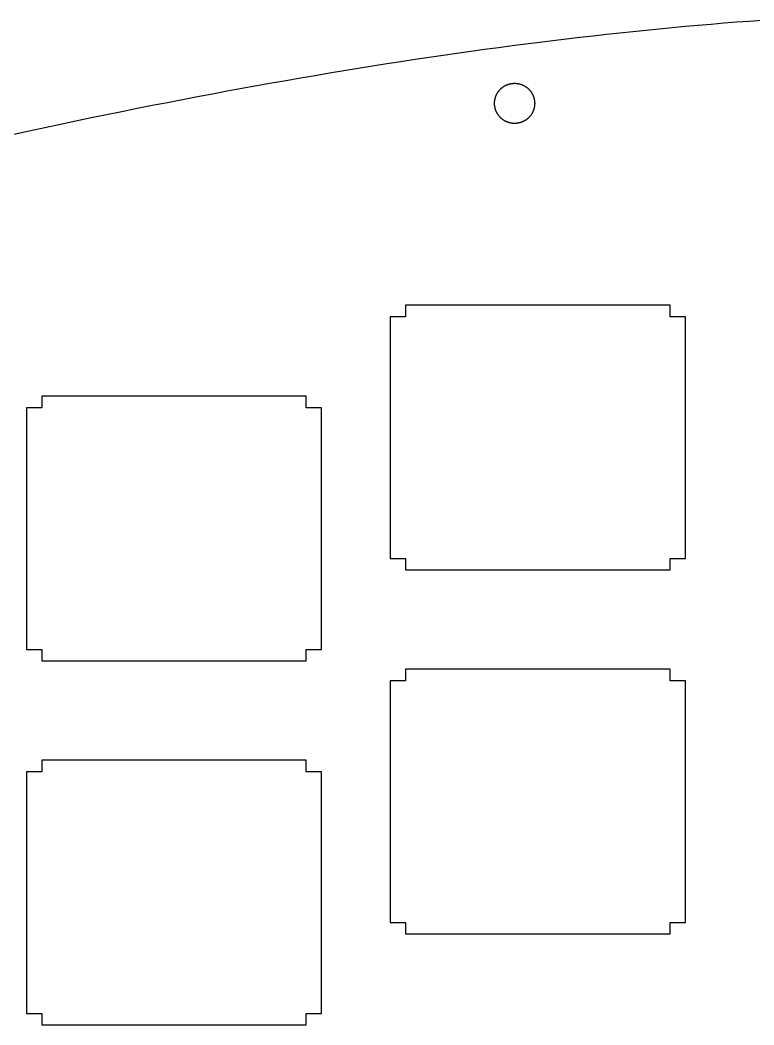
# Model space of a CAD drawing. Header units: millimetres. Extents: x 6 to 315, y 6 to 140.
# Drawn here: x 32.5 to 71, y 86.7 to 139.3 of the extents above; entities that cross this region are included whole.
import ezdxf

# ---------------------------------------------------------------- set-up
doc = ezdxf.new("R2010")
doc.units = ezdxf.units.MM
doc.layers.add('CUT', color=7, linetype='CONTINUOUS', true_color=0x000000)

msp = doc.modelspace()

# ---------------------------------------------------------------- linework, layer by layer
at = {"layer": 'CUT'}
for p, q in [((66.012972, 138.839561), (66.695789, 138.904843)), ((66.695789, 138.904843), (67.376136, 138.967655)), ((67.376136, 138.967655), (68.053307, 139.027997)), ((68.053307, 139.027997), (68.728008, 139.085869)), ((68.728008, 139.085869), (69.399886, 139.141271)), ((69.399886, 139.141271), (70.068588, 139.194202)), ((70.068588, 139.194202), (70.73482, 139.244664)), ((70.73482, 139.244664), (71.398229, 139.292302)), ((61.151738, 138.313421), (61.85467, 138.395995)), ((61.85467, 138.395995), (62.554778, 138.476098)), ((62.554778, 138.476098), (63.252063, 138.553731)), ((63.252063, 138.553731), (63.946525, 138.628893)), ((63.946525, 138.628893), (64.638164, 138.701586)), ((64.638164, 138.701586), (65.326979, 138.771809)), ((65.326979, 138.771809), (66.012972, 138.839561)), ((56.871693, 137.765403), (57.592268, 137.86315)), ((57.592268, 137.86315), (58.31002, 137.958074)), ((58.31002, 137.958074), (59.024949, 138.050528)), ((59.024949, 138.050528), (59.736702, 138.140864)), ((59.736702, 138.140864), (60.445632, 138.228378)), ((60.445632, 138.228378), (61.151738, 138.313421)), ((53.224003, 137.240322), (53.959399, 137.35042)), ((53.959399, 137.35042), (54.691972, 137.458047)), ((54.691972, 137.458047), (55.421721, 137.562852)), ((55.421721, 137.562852), (56.148295, 137.665539)), ((56.148295, 137.665539), (56.871693, 137.765403)), ((49.501503, 136.652782), (50.252073, 136.77523)), ((50.252073, 136.77523), (50.999466, 136.895209)), ((50.999466, 136.895209), (51.744037, 137.012717)), ((51.744037, 137.012717), (52.485432, 137.127755)), ((52.485432, 137.127755), (53.224003, 137.240322)), ((46.468525, 136.137582), (47.231446, 136.26991)), ((47.231446, 136.26991), (47.99119, 136.400122)), ((47.99119, 136.400122), (48.747758, 136.527864)), ((48.747758, 136.527864), (49.501503, 136.652782)), ((43.386145, 135.582153), (44.161415, 135.724715)), ((44.161415, 135.724715), (44.93351, 135.864808)), ((44.93351, 135.864808), (45.702429, 136.00243)), ((45.702429, 136.00243), (46.468525, 136.137582)), ((57.739065, 135.714129), (57.75071, 135.724363)), ((57.75071, 135.724363), (57.762355, 135.734596)), ((57.762355, 135.734596), (57.774352, 135.744477)), ((57.774352, 135.744477), (57.78635, 135.754357)), ((57.78635, 135.754357), (57.798701, 135.763885)), ((57.798701, 135.763885), (57.811052, 135.773413)), ((57.811052, 135.773413), (57.823755, 135.782587)), ((57.823755, 135.782587), (57.836106, 135.791762)), ((57.836106, 135.791762), (57.849162, 135.800584)), ((57.849162, 135.800584), (57.862219, 135.809053)), ((57.862219, 135.809053), (57.875275, 135.817875)), ((57.875275, 135.817875), (57.888332, 135.825991)), ((57.888332, 135.825991), (57.901741, 135.834107)), ((57.901741, 135.834107), (57.91515, 135.842224)), ((57.91515, 135.842224), (57.928913, 135.849987)), ((57.928913, 135.849987), (57.942675, 135.857397)), ((57.942675, 135.857397), (57.956437, 135.864808)), ((57.956437, 135.864808), (57.970199, 135.871865)), ((57.970199, 135.871865), (57.984314, 135.878923)), ((57.984314, 135.878923), (57.998782, 135.885627)), ((57.998782, 135.885627), (58.012897, 135.891979)), ((58.012897, 135.891979), (58.027365, 135.898331)), ((58.027365, 135.898331), (58.041833, 135.904683)), ((58.041833, 135.904683), (58.056654, 135.910329)), ((58.056654, 135.910329), (58.071475, 135.915975)), ((58.071475, 135.915975), (58.086296, 135.921621)), ((58.086296, 135.921621), (58.101469, 135.926914)), ((58.101469, 135.926914), (58.11629, 135.931854)), ((58.11629, 135.931854), (58.131464, 135.936442)), ((58.131464, 135.936442), (58.146991, 135.941029)), ((58.146991, 135.941029), (58.162164, 135.945616)), ((58.162164, 135.945616), (58.177691, 135.949498)), ((58.177691, 135.949498), (58.193217, 135.95338)), ((58.193217, 135.95338), (58.209097, 135.957261)), ((58.209097, 135.957261), (58.224624, 135.960437)), ((58.224624, 135.960437), (58.240503, 135.963613)), ((58.240503, 135.963613), (58.256382, 135.966789)), ((58.256382, 135.966789), (58.272615, 135.969259)), ((58.272615, 135.969259), (58.288494, 135.971729)), ((58.288494, 135.971729), (58.304727, 135.9742)), ((58.304727, 135.9742), (58.320959, 135.975964)), ((58.320959, 135.975964), (58.337191, 135.977728)), ((58.337191, 135.977728), (58.353777, 135.97914)), ((58.353777, 135.97914), (58.370009, 135.980551)), ((58.370009, 135.980551), (58.386594, 135.98161)), ((58.386594, 135.98161), (58.403179, 135.982316)), ((58.403179, 135.982316), (58.420117, 135.982669)), ((58.420117, 135.982669), (58.436703, 135.982669)), ((58.436703, 135.982669), (58.453288, 135.982669)), ((58.453288, 135.982669), (58.470226, 135.982316)), ((58.470226, 135.982316), (58.486811, 135.981963)), ((58.486811, 135.981963), (58.503396, 135.980904)), ((58.503396, 135.980904), (58.519629, 135.979846)), ((58.519629, 135.979846), (58.536214, 135.978434)), ((58.536214, 135.978434), (58.552446, 135.977023)), ((58.552446, 135.977023), (58.568679, 135.975258)), ((58.568679, 135.975258), (58.584911, 135.973141)), ((58.584911, 135.973141), (58.601143, 135.970671)), ((58.601143, 135.970671), (58.617023, 135.968201)), ((58.617023, 135.968201), (58.633255, 135.965378)), ((58.633255, 135.965378), (58.649135, 135.962202)), ((58.649135, 135.962202), (58.664661, 135.959026)), ((58.664661, 135.959026), (58.680541, 135.955497)), ((58.680541, 135.955497), (58.696067, 135.951615)), ((58.696067, 135.951615), (58.711594, 135.947734)), ((58.711594, 135.947734), (58.72712, 135.943499)), ((58.72712, 135.943499), (58.742294, 135.938912)), ((58.742294, 135.938912), (58.757468, 135.934324)), ((58.757468, 135.934324), (58.772642, 135.929384)), ((58.772642, 135.929384), (58.787815, 135.924091)), ((58.787815, 135.924091), (58.802636, 135.918798)), ((58.802636, 135.918798), (58.817457, 135.913152)), ((58.817457, 135.913152), (58.832278, 135.907506)), ((58.832278, 135.907506), (58.846746, 135.901507)), ((58.846746, 135.901507), (58.861214, 135.895155)), ((58.861214, 135.895155), (58.875682, 135.888803)), ((58.875682, 135.888803), (58.89015, 135.882099)), ((58.89015, 135.882099), (58.904265, 135.875394)), ((58.904265, 135.875394), (58.918027, 135.868336)), ((58.918027, 135.868336), (58.932142, 135.860926)), ((58.932142, 135.860926), (58.945904, 135.853516)), ((58.945904, 135.853516), (58.959666, 135.846105)), ((58.959666, 135.846105), (58.973076, 135.838342)), ((58.973076, 135.838342), (58.986485, 135.830226)), ((58.986485, 135.830226), (58.999894, 135.821757)), ((58.999894, 135.821757), (59.012951, 135.81364)), ((59.012951, 135.81364), (59.026007, 135.804819)), ((59.026007, 135.804819), (59.038711, 135.795997)), ((59.038711, 135.795997), (59.051414, 135.787175)), ((59.051414, 135.787175), (59.064118, 135.778)), ((59.064118, 135.778), (59.076469, 135.768472)), ((59.076469, 135.768472), (59.088819, 135.758945)), ((59.088819, 135.758945), (59.10117, 135.749417)), ((59.10117, 135.749417), (59.113168, 135.739536)), ((59.113168, 135.739536), (59.124813, 135.729303)), ((59.124813, 135.729303), (59.136811, 135.719422)), ((59.136811, 135.719422), (59.148103, 135.708836)), ((41.041982, 135.13894), (41.826428, 135.289265)), ((41.826428, 135.289265), (42.608051, 135.436768)), ((42.608051, 135.436768), (43.386145, 135.582153)), ((57.42077, 135.184108), (57.424651, 135.199634)), ((57.424651, 135.199634), (57.428886, 135.215161)), ((57.428886, 135.215161), (57.43312, 135.230688)), ((57.43312, 135.230688), (57.437708, 135.245861)), ((57.437708, 135.245861), (57.442648, 135.261035)), ((57.442648, 135.261035), (57.447588, 135.275856)), ((57.447588, 135.275856), (57.452881, 135.29103)), ((57.452881, 135.29103), (57.458528, 135.30585)), ((57.458528, 135.30585), (57.464174, 135.320671)), ((57.464174, 135.320671), (57.470172, 135.335139)), ((57.470172, 135.335139), (57.476524, 135.349607)), ((57.476524, 135.349607), (57.482876, 135.364075)), ((57.482876, 135.364075), (57.489228, 135.378543)), ((57.489228, 135.378543), (57.496285, 135.392658)), ((57.496285, 135.392658), (57.50299, 135.406773)), ((57.50299, 135.406773), (57.5104, 135.420535)), ((57.5104, 135.420535), (57.517811, 135.434298)), ((57.517811, 135.434298), (57.525221, 135.44806)), ((57.525221, 135.44806), (57.532985, 135.461822)), ((57.532985, 135.461822), (57.541101, 135.475231)), ((57.541101, 135.475231), (57.549217, 135.488288)), ((57.549217, 135.488288), (57.557686, 135.501697)), ((57.557686, 135.501697), (57.566155, 135.514754)), ((57.566155, 135.514754), (57.574977, 135.527457)), ((57.574977, 135.527457), (57.583799, 135.540514)), ((57.583799, 135.540514), (57.592974, 135.552864)), ((57.592974, 135.552864), (57.602501, 135.565568)), ((57.602501, 135.565568), (57.611676, 135.577919)), ((57.611676, 135.577919), (57.621557, 135.589916)), ((57.621557, 135.589916), (57.631437, 135.601914)), ((57.631437, 135.601914), (57.641318, 135.613912)), ((57.641318, 135.613912), (57.651551, 135.625557)), ((57.651551, 135.625557), (57.661785, 135.637202)), ((57.661785, 135.637202), (57.672371, 135.648847)), ((57.672371, 135.648847), (57.682957, 135.660139)), ((57.682957, 135.660139), (57.693896, 135.671078)), ((57.693896, 135.671078), (57.704836, 135.682017)), ((57.704836, 135.682017), (57.716128, 135.692957)), ((57.716128, 135.692957), (57.72742, 135.703543)), ((57.72742, 135.703543), (57.739065, 135.714129)), ((59.148103, 135.708836), (59.159748, 135.69825)), ((59.159748, 135.69825), (59.17104, 135.687663)), ((59.17104, 135.687663), (59.181979, 135.676724)), ((59.181979, 135.676724), (59.192918, 135.665785)), ((59.192918, 135.665785), (59.203857, 135.654493)), ((59.203857, 135.654493), (59.214444, 135.643201)), ((59.214444, 135.643201), (59.224677, 135.631556)), ((59.224677, 135.631556), (59.23491, 135.619911)), ((59.23491, 135.619911), (59.245144, 135.607913)), ((59.245144, 135.607913), (59.255024, 135.595915)), ((59.255024, 135.595915), (59.264905, 135.583918)), ((59.264905, 135.583918), (59.274433, 135.571567)), ((59.274433, 135.571567), (59.283607, 135.559216)), ((59.283607, 135.559216), (59.292782, 135.546513)), ((59.292782, 135.546513), (59.301957, 135.533809)), ((59.301957, 135.533809), (59.310779, 135.521105)), ((59.310779, 135.521105), (59.319601, 135.508049)), ((59.319601, 135.508049), (59.32807, 135.494993)), ((59.32807, 135.494993), (59.336186, 135.481936)), ((59.336186, 135.481936), (59.344302, 135.468527)), ((59.344302, 135.468527), (59.352066, 135.454765)), ((59.352066, 135.454765), (59.359829, 135.441355)), ((59.359829, 135.441355), (59.367239, 135.427593)), ((59.367239, 135.427593), (59.37465, 135.413831)), ((59.37465, 135.413831), (59.381707, 135.399716)), ((59.381707, 135.399716), (59.388765, 135.385601)), ((59.388765, 135.385601), (59.39547, 135.371133)), ((59.39547, 135.371133), (59.401821, 135.357018)), ((59.401821, 135.357018), (59.408173, 135.34255)), ((59.408173, 135.34255), (59.414172, 135.327729)), ((59.414172, 135.327729), (59.420171, 135.313261)), ((59.420171, 135.313261), (59.425464, 135.29844)), ((59.425464, 135.29844), (59.43111, 135.283619)), ((59.43111, 135.283619), (59.436403, 135.268445)), ((59.436403, 135.268445), (59.441344, 135.253272)), ((59.441344, 135.253272), (59.445931, 135.238098)), ((59.445931, 135.238098), (59.450518, 135.222924)), ((59.450518, 135.222924), (59.454753, 135.207398)), ((59.454753, 135.207398), (59.458987, 135.191871)), ((59.458987, 135.191871), (59.462516, 135.176345)), ((37.872194, 134.512936), (38.669378, 134.673142)), ((38.669378, 134.673142), (39.463387, 134.831231)), ((39.463387, 134.831231), (40.254255, 134.986144)), ((40.254255, 134.986144), (41.041982, 135.13894)), ((57.390422, 134.941328), (57.390775, 134.957914)), ((57.390422, 134.92439), (57.390422, 134.941328)), ((57.390775, 134.907805), (57.390422, 134.92439)), ((57.390775, 134.957914), (57.391128, 134.974499)), ((57.391128, 134.89122), (57.390775, 134.907805)), ((57.391128, 134.974499), (57.391834, 134.991084)), ((57.391834, 134.874635), (57.391128, 134.89122)), ((57.391834, 134.991084), (57.392892, 135.007669)), ((57.392892, 134.85805), (57.391834, 134.874635)), ((57.392892, 135.007669), (57.394304, 135.024255)), ((57.394304, 134.841464), (57.392892, 134.85805)), ((57.394304, 135.024255), (57.395715, 135.040487)), ((57.395715, 134.825232), (57.394304, 134.841464)), ((57.395715, 135.040487), (57.39748, 135.056719)), ((57.39748, 134.809), (57.395715, 134.825232)), ((57.39748, 135.056719), (57.399597, 135.072952)), ((57.399597, 134.792767), (57.39748, 134.809)), ((57.399597, 135.072952), (57.402067, 135.089184)), ((57.402067, 134.776535), (57.399597, 134.792767)), ((57.402067, 135.089184), (57.404537, 135.105063)), ((57.404537, 134.760303), (57.402067, 134.776535)), ((57.404537, 135.105063), (57.40736, 135.121296)), ((57.40736, 134.744423), (57.404537, 134.760303)), ((57.40736, 135.121296), (57.410183, 135.137175)), ((57.410183, 134.728544), (57.40736, 134.744423)), ((57.410183, 135.137175), (57.413359, 135.152702)), ((57.413359, 134.712664), (57.410183, 134.728544)), ((57.413359, 135.152702), (57.416888, 135.168581)), ((57.416888, 134.697138), (57.413359, 134.712664)), ((57.416888, 135.168581), (57.42077, 135.184108)), ((57.42077, 134.681258), (57.416888, 134.697138)), ((57.424651, 134.665732), (57.42077, 134.681258)), ((57.428886, 134.650558), (57.424651, 134.665732)), ((59.458987, 134.673495), (59.454753, 134.657968)), ((59.462516, 134.689021), (59.458987, 134.673495)), ((59.462516, 135.176345), (59.466398, 135.160818)), ((59.466398, 134.704901), (59.462516, 134.689021)), ((59.466398, 135.160818), (59.469574, 135.144939)), ((59.469574, 134.72078), (59.466398, 134.704901)), ((59.469574, 135.144939), (59.47275, 135.129059)), ((59.47275, 134.73666), (59.469574, 134.72078)), ((59.47275, 135.129059), (59.475573, 135.11318)), ((59.475573, 134.752539), (59.47275, 134.73666)), ((59.475573, 135.11318), (59.478396, 135.0973)), ((59.478396, 134.768419), (59.475573, 134.752539)), ((59.478396, 135.0973), (59.480513, 135.081068)), ((59.480513, 134.784651), (59.478396, 134.768419)), ((59.480513, 135.081068), (59.482983, 135.064835)), ((59.482983, 134.800883), (59.480513, 134.784651)), ((59.482983, 135.064835), (59.484747, 135.048603)), ((59.484747, 134.817116), (59.482983, 134.800883)), ((59.484747, 135.048603), (59.486512, 135.032371)), ((59.486512, 134.833348), (59.484747, 134.817116)), ((59.486512, 135.032371), (59.487923, 135.015786)), ((59.487923, 134.84958), (59.486512, 134.833348)), ((59.487923, 135.015786), (59.488982, 134.999553)), ((59.488982, 134.866166), (59.487923, 134.84958)), ((59.488982, 134.999553), (59.490041, 134.982968)), ((59.490041, 134.882751), (59.488982, 134.866166)), ((59.490041, 134.982968), (59.490393, 134.966383)), ((59.490393, 134.899336), (59.490041, 134.882751)), ((59.490393, 134.966383), (59.491099, 134.949445)), ((59.491099, 134.915921), (59.490393, 134.899336)), ((59.491099, 134.949445), (59.491099, 134.932859)), ((59.491099, 134.932859), (59.491099, 134.915921)), ((35.461515, 134.016791), (36.268262, 134.18476)), ((36.268262, 134.18476), (37.071834, 134.350259)), ((37.071834, 134.350259), (37.872194, 134.512936)), ((57.43312, 134.635031), (57.428886, 134.650558)), ((57.437708, 134.619858), (57.43312, 134.635031)), ((57.442648, 134.604684), (57.437708, 134.619858)), ((57.447588, 134.58951), (57.442648, 134.604684)), ((57.452881, 134.574689), (57.447588, 134.58951)), ((57.458528, 134.559868), (57.452881, 134.574689)), ((57.464174, 134.545048), (57.458528, 134.559868)), ((57.470172, 134.530227), (57.464174, 134.545048)), ((57.476524, 134.515759), (57.470172, 134.530227)), ((57.482876, 134.501291), (57.476524, 134.515759)), ((57.489228, 134.487176), (57.482876, 134.501291)), ((57.496285, 134.473061), (57.489228, 134.487176)), ((57.50299, 134.458946), (57.496285, 134.473061)), ((57.5104, 134.444831), (57.50299, 134.458946)), ((57.517811, 134.431068), (57.5104, 134.444831)), ((57.525221, 134.417306), (57.517811, 134.431068)), ((57.532985, 134.403897), (57.525221, 134.417306)), ((57.541101, 134.390487), (57.532985, 134.403897)), ((57.549217, 134.377078), (57.541101, 134.390487)), ((57.557686, 134.364022), (57.549217, 134.377078)), ((57.566155, 134.350965), (57.557686, 134.364022)), ((57.574977, 134.337909), (57.566155, 134.350965)), ((57.583799, 134.325205), (57.574977, 134.337909)), ((57.592974, 134.312502), (57.583799, 134.325205)), ((57.602501, 134.300151), (57.592974, 134.312502)), ((57.611676, 134.2878), (57.602501, 134.300151)), ((57.621557, 134.27545), (57.611676, 134.2878)), ((57.631437, 134.263452), (57.621557, 134.27545)), ((57.641318, 134.251454), (57.631437, 134.263452)), ((57.651551, 134.239809), (57.641318, 134.251454)), ((57.661785, 134.228164), (57.651551, 134.239809)), ((57.672371, 134.216872), (57.661785, 134.228164)), ((57.682957, 134.20558), (57.672371, 134.216872)), ((57.693896, 134.194288), (57.682957, 134.20558)), ((57.704836, 134.183349), (57.693896, 134.194288)), ((57.716128, 134.172409), (57.704836, 134.183349)), ((57.72742, 134.161823), (57.716128, 134.172409)), ((57.739065, 134.15159), (57.72742, 134.161823)), ((57.75071, 134.141003), (57.739065, 134.15159)), ((57.762355, 134.131123), (57.75071, 134.141003)), ((59.136811, 134.146297), (59.124813, 134.136063)), ((59.148103, 134.15653), (59.136811, 134.146297)), ((59.159748, 134.167116), (59.148103, 134.15653)), ((59.17104, 134.178055), (59.159748, 134.167116)), ((59.181979, 134.188642), (59.17104, 134.178055)), ((59.192918, 134.199934), (59.181979, 134.188642)), ((59.203857, 134.211226), (59.192918, 134.199934)), ((59.214444, 134.222518), (59.203857, 134.211226)), ((59.224677, 134.23381), (59.214444, 134.222518)), ((59.23491, 134.245808), (59.224677, 134.23381)), ((59.245144, 134.257453), (59.23491, 134.245808)), ((59.255024, 134.269451), (59.245144, 134.257453)), ((59.264905, 134.281448), (59.255024, 134.269451)), ((59.274433, 134.293799), (59.264905, 134.281448)), ((59.283607, 134.30615), (59.274433, 134.293799)), ((59.292782, 134.318853), (59.283607, 134.30615)), ((59.301957, 134.331557), (59.292782, 134.318853)), ((59.310779, 134.344261), (59.301957, 134.331557)), ((59.319601, 134.357317), (59.310779, 134.344261)), ((59.32807, 134.370373), (59.319601, 134.357317)), ((59.336186, 134.383783), (59.32807, 134.370373)), ((59.344302, 134.397192), (59.336186, 134.383783)), ((59.352066, 134.410601), (59.344302, 134.397192)), ((59.359829, 134.424364), (59.352066, 134.410601)), ((59.367239, 134.438126), (59.359829, 134.424364)), ((59.37465, 134.451888), (59.367239, 134.438126)), ((59.381707, 134.466003), (59.37465, 134.451888)), ((59.388765, 134.480118), (59.381707, 134.466003)), ((59.39547, 134.494233), (59.388765, 134.480118)), ((59.401821, 134.508701), (59.39547, 134.494233)), ((59.408173, 134.523169), (59.401821, 134.508701)), ((59.414172, 134.537637), (59.408173, 134.523169)), ((59.420171, 134.552458), (59.414172, 134.537637)), ((59.425464, 134.567279), (59.420171, 134.552458)), ((59.43111, 134.5821), (59.425464, 134.567279)), ((59.436403, 134.596921), (59.43111, 134.5821)), ((59.441344, 134.612094), (59.436403, 134.596921)), ((59.445931, 134.627268), (59.441344, 134.612094)), ((59.450518, 134.642795), (59.445931, 134.627268)), ((59.454753, 134.657968), (59.450518, 134.642795)), ((33.022005, 133.498061), (33.838386, 133.673441)), ((33.838386, 133.673441), (34.651556, 133.846351)), ((34.651556, 133.846351), (35.461515, 134.016791)), ((57.774352, 134.120889), (57.762355, 134.131123)), ((57.78635, 134.111362), (57.774352, 134.120889)), ((57.798701, 134.101481), (57.78635, 134.111362)), ((57.811052, 134.092306), (57.798701, 134.101481)), ((57.823755, 134.082779), (57.811052, 134.092306)), ((57.836106, 134.073957), (57.823755, 134.082779)), ((57.849162, 134.065135), (57.836106, 134.073957)), ((57.862219, 134.056313), (57.849162, 134.065135)), ((57.875275, 134.047844), (57.862219, 134.056313)), ((57.888332, 134.039375), (57.875275, 134.047844)), ((57.901741, 134.031259), (57.888332, 134.039375)), ((57.91515, 134.023495), (57.901741, 134.031259)), ((57.928913, 134.015732), (57.91515, 134.023495)), ((57.942675, 134.007969), (57.928913, 134.015732)), ((57.956437, 134.000558), (57.942675, 134.007969)), ((57.970199, 133.993501), (57.956437, 134.000558)), ((57.984314, 133.986796), (57.970199, 133.993501)), ((57.998782, 133.980091), (57.984314, 133.986796)), ((58.012897, 133.973387), (57.998782, 133.980091)), ((58.027365, 133.967035), (58.012897, 133.973387)), ((58.041833, 133.961036), (58.027365, 133.967035)), ((58.056654, 133.955037), (58.041833, 133.961036)), ((58.071475, 133.949391), (58.056654, 133.955037)), ((58.086296, 133.944098), (58.071475, 133.949391)), ((58.101469, 133.938805), (58.086296, 133.944098)), ((58.11629, 133.933512), (58.101469, 133.938805)), ((58.131464, 133.928924), (58.11629, 133.933512)), ((58.146991, 133.924337), (58.131464, 133.928924)), ((58.162164, 133.920102), (58.146991, 133.924337)), ((58.177691, 133.915868), (58.162164, 133.920102)), ((58.193217, 133.911986), (58.177691, 133.915868)), ((58.209097, 133.908457), (58.193217, 133.911986)), ((58.224624, 133.904929), (58.209097, 133.908457)), ((58.240503, 133.901753), (58.224624, 133.904929)), ((58.256382, 133.89893), (58.240503, 133.901753)), ((58.272615, 133.896107), (58.256382, 133.89893)), ((58.288494, 133.893637), (58.272615, 133.896107)), ((58.304727, 133.891519), (58.288494, 133.893637)), ((58.320959, 133.889402), (58.304727, 133.891519)), ((58.337191, 133.887638), (58.320959, 133.889402)), ((58.353777, 133.886226), (58.337191, 133.887638)), ((58.370009, 133.884815), (58.353777, 133.886226)), ((58.386594, 133.884109), (58.370009, 133.884815)), ((58.403179, 133.883403), (58.386594, 133.884109)), ((58.420117, 133.882697), (58.403179, 133.883403)), ((58.436703, 133.882697), (58.420117, 133.882697)), ((58.453288, 133.882697), (58.436703, 133.882697)), ((58.470226, 133.88305), (58.453288, 133.882697)), ((58.486811, 133.883756), (58.470226, 133.88305)), ((58.503396, 133.884462), (58.486811, 133.883756)), ((58.519629, 133.88552), (58.503396, 133.884462)), ((58.536214, 133.886932), (58.519629, 133.88552)), ((58.552446, 133.888343), (58.536214, 133.886932)), ((58.568679, 133.890461), (58.552446, 133.888343)), ((58.584911, 133.892578), (58.568679, 133.890461)), ((58.601143, 133.894695), (58.584911, 133.892578)), ((58.617023, 133.897518), (58.601143, 133.894695)), ((58.633255, 133.900341), (58.617023, 133.897518)), ((58.649135, 133.903164), (58.633255, 133.900341)), ((58.664661, 133.906693), (58.649135, 133.903164)), ((58.680541, 133.910222), (58.664661, 133.906693)), ((58.696067, 133.913751), (58.680541, 133.910222)), ((58.711594, 133.917985), (58.696067, 133.913751)), ((58.72712, 133.92222), (58.711594, 133.917985)), ((58.742294, 133.926454), (58.72712, 133.92222)), ((58.757468, 133.931394), (58.742294, 133.926454)), ((58.772642, 133.936335), (58.757468, 133.931394)), ((58.787815, 133.941275), (58.772642, 133.936335)), ((58.802636, 133.946568), (58.787815, 133.941275)), ((58.817457, 133.952214), (58.802636, 133.946568)), ((58.832278, 133.95786), (58.817457, 133.952214)), ((58.846746, 133.963859), (58.832278, 133.95786)), ((58.861214, 133.970211), (58.846746, 133.963859)), ((58.875682, 133.976563), (58.861214, 133.970211)), ((58.89015, 133.983267), (58.875682, 133.976563)), ((58.904265, 133.989972), (58.89015, 133.983267)), ((58.918027, 133.99703), (58.904265, 133.989972)), ((58.932142, 134.00444), (58.918027, 133.99703)), ((58.945904, 134.01185), (58.932142, 134.00444)), ((58.959666, 134.019614), (58.945904, 134.01185)), ((58.973076, 134.027377), (58.959666, 134.019614)), ((58.986485, 134.035493), (58.973076, 134.027377)), ((58.999894, 134.043609), (58.986485, 134.035493)), ((59.012951, 134.052078), (58.999894, 134.043609)), ((59.026007, 134.060547), (59.012951, 134.052078)), ((59.038711, 134.069369), (59.026007, 134.060547)), ((59.051414, 134.078191), (59.038711, 134.069369)), ((59.064118, 134.087366), (59.051414, 134.078191)), ((59.076469, 134.096894), (59.064118, 134.087366)), ((59.088819, 134.106421), (59.076469, 134.096894)), ((59.10117, 134.115949), (59.088819, 134.106421)), ((59.113168, 134.12583), (59.10117, 134.115949)), ((59.124813, 134.136063), (59.113168, 134.12583)), ((32.202378, 133.319859), (33.022005, 133.498061)), ((52.729019, 124.361849), (52.729019, 123.761717)), ((66.58306, 124.361849), (52.729019, 124.361849)), ((66.58306, 123.761717), (66.58306, 124.361849)), ((52.729019, 123.761717), (51.928843, 123.761717)), ((51.928843, 123.761717), (51.928843, 111.108112)), ((67.383409, 123.761717), (66.58306, 123.761717)), ((67.383409, 111.108112), (67.383409, 123.761717)), ((33.673659, 119.598526), (33.673659, 118.998222)), ((47.527701, 119.598526), (33.673659, 119.598526)), ((47.527701, 118.998222), (47.527701, 119.598526)), ((33.673659, 118.998222), (32.873483, 118.998222)), ((32.873483, 118.998222), (32.873483, 106.344789)), ((48.328049, 118.998222), (47.527701, 118.998222)), ((48.328049, 106.344789), (48.328049, 118.998222)), ((51.928843, 111.108112), (52.729019, 111.108112)), ((52.729019, 111.108112), (52.729019, 110.50798)), ((66.58306, 110.50798), (66.58306, 111.108112)), ((66.58306, 111.108112), (67.383409, 111.108112)), ((52.729019, 110.50798), (66.58306, 110.50798)), ((32.873483, 106.344789), (33.673659, 106.344789)), ((33.673659, 106.344789), (33.673659, 105.744657)), ((47.527701, 105.744657), (47.527701, 106.344789)), ((47.527701, 106.344789), (48.328049, 106.344789)), ((33.673659, 105.744657), (47.527701, 105.744657)), ((52.729019, 105.30649), (52.729019, 104.706358)), ((66.58306, 105.30649), (52.729019, 105.30649)), ((66.58306, 104.706358), (66.58306, 105.30649)), ((52.729019, 104.706358), (51.928843, 104.706358)), ((51.928843, 104.706358), (51.928843, 92.052753)), ((67.383409, 104.706358), (66.58306, 104.706358)), ((67.383409, 92.052753), (67.383409, 104.706358)), ((33.673659, 100.543167), (33.673659, 99.942862)), ((47.527701, 100.543167), (33.673659, 100.543167)), ((47.527701, 99.942862), (47.527701, 100.543167)), ((33.673659, 99.942862), (32.873483, 99.942862)), ((32.873483, 99.942862), (32.873483, 87.28943)), ((48.328049, 99.942862), (47.527701, 99.942862)), ((48.328049, 87.28943), (48.328049, 99.942862)), ((51.928843, 92.052753), (52.729019, 92.052753)), ((52.729019, 92.052753), (52.729019, 91.45262)), ((66.58306, 91.45262), (66.58306, 92.052753)), ((66.58306, 92.052753), (67.383409, 92.052753)), ((52.729019, 91.45262), (66.58306, 91.45262)), ((32.873483, 87.28943), (33.673659, 87.28943)), ((33.673659, 87.28943), (33.673659, 86.689297)), ((47.527701, 86.689297), (47.527701, 87.28943)), ((47.527701, 87.28943), (48.328049, 87.28943)), ((33.673659, 86.689297), (47.527701, 86.689297))]:
    msp.add_line(p, q, dxfattribs=at)

doc.saveas('drawing.dxf')
